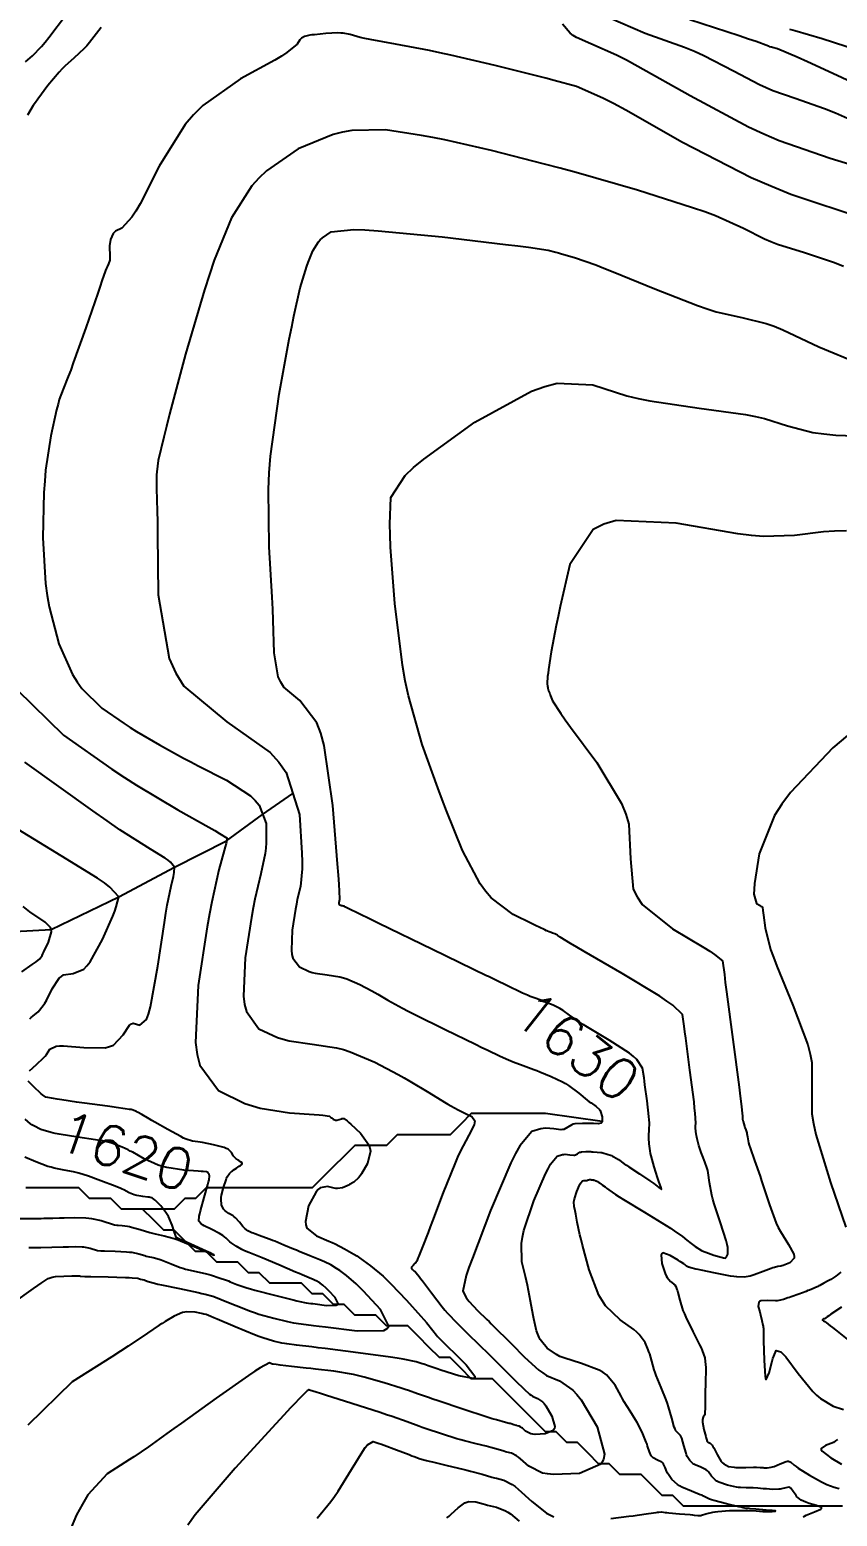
# Model space of a CAD drawing. Header units: metres. Extents: x 837117 to 838479, y 1189012 to 1191015.
# Drawn here: x 837610.4 to 837686.6, y 1190761.9 to 1190902 of the extents above; entities that cross this region are included whole.
import ezdxf

# ---------------------------------------------------------------- set-up
doc = ezdxf.new("R2010")
doc.units = ezdxf.units.M
doc.header["$LTSCALE"] = 0.3
for name, color, linetype in [('COTAS 10', 1, 'Continuous'), ('COTAS INT', 252, 'Continuous'), ('DRENAJE', 5, 'Continuous')]:
    doc.layers.add(name, color=color, linetype=linetype)
doc.styles.get("Standard").update_dxf_attribs({"font": 'simplex.shx'})

msp = doc.modelspace()

# ---------------------------------------------------------------- linework, layer by layer
at = {"layer": 'COTAS 10'}
for points in [[(837672.66, 1190902.94), (837677.29, 1190901.44), (837678.18, 1190901.14), (837678.9, 1190900.9), (837680.06, 1190900.48), (837680.1, 1190900.42), (837680.11, 1190900.42), (837680.12, 1190900.41), (837680.16, 1190900.4), (837680.29, 1190900.38), (837680.36, 1190900.36), (837680.45, 1190900.34), (837680.91, 1190900.21), (837682.77, 1190899.42), (837683.75, 1190898.98), (837684.92, 1190898.45), (837690.81, 1190895.72)], [(837665.21, 1190761.75), (837666.91, 1190761.95), (837667.31, 1190762), (837667.68, 1190762.05), (837668.75, 1190762.2), (837669.47, 1190762.31), (837669.62, 1190762.33), (837669.74, 1190762.34), (837669.99, 1190762.35), (837670.32, 1190762.3), (837670.48, 1190762.29), (837670.68, 1190762.27), (837671.69, 1190762.19), (837672.7, 1190762.1), (837672.9, 1190762.08), (837673.07, 1190762.06), (837673.41, 1190762.01), (837673.6, 1190762.01), (837673.68, 1190762.03), (837673.76, 1190762.05), (837674.17, 1190762.19), (837674.81, 1190762.34), (837675.04, 1190762.37), (837675.29, 1190762.4), (837676.4, 1190762.48), (837677.56, 1190762.5), (837677.84, 1190762.5), (837678.1, 1190762.49), (837678.9, 1190762.45), (837679.55, 1190762.39), (837679.72, 1190762.39), (837679.88, 1190762.38), (837680.41, 1190762.4), (837680.72, 1190762.44), (837680.73, 1190762.45), (837680.71, 1190762.46), (837680.4, 1190762.49), (837679.86, 1190762.52), (837679.7, 1190762.53), (837679.53, 1190762.55), (837678.88, 1190762.6), (837678.32, 1190762.66), (837678.21, 1190762.67), (837678.13, 1190762.68), (837677.98, 1190762.69), (837677.68, 1190762.75), (837677.5, 1190762.8), (837677.28, 1190762.85), (837676.1, 1190763.13), (837674.93, 1190763.43), (837674.7, 1190763.49), (837674.51, 1190763.55), (837674.19, 1190763.7), (837673.94, 1190763.85), (837673.81, 1190763.92), (837673.64, 1190763.98), (837672.8, 1190764.3), (837671.89, 1190764.7), (837671.68, 1190764.82), (837671.49, 1190764.94), (837670.97, 1190765.41), (837670.63, 1190765.89), (837670.56, 1190766.01), (837670.49, 1190766.13), (837670.34, 1190766.53), (837670.17, 1190766.87), (837670.1, 1190766.95), (837670.01, 1190767.03), (837669.6, 1190767.24), (837669.19, 1190767.46), (837669.1, 1190767.54), (837669.02, 1190767.63), (837668.84, 1190768.03), (837668.68, 1190768.56), (837668.62, 1190768.73), (837668.55, 1190768.92), (837668.22, 1190769.7), (837667.81, 1190770.56), (837667.69, 1190770.79), (837667.55, 1190771.03), (837667.03, 1190771.86), (837666.48, 1190772.74), (837666.32, 1190773), (837666.17, 1190773.27), (837665.61, 1190774.31), (837664.79, 1190775.28), (837664.46, 1190775.51), (837664.1, 1190775.72), (837662.45, 1190776.33), (837660.79, 1190776.86), (837660.41, 1190777.01), (837660.08, 1190777.17), (837659.2, 1190777.79), (837658.66, 1190778.43), (837658.55, 1190778.61), (837658.45, 1190778.79), (837658.19, 1190779.43), (837658.01, 1190780.25), (837657.95, 1190780.53), (837657.89, 1190780.85), (837657.64, 1190782.22), (837657.35, 1190783.73), (837657.26, 1190784.13), (837657.18, 1190784.53), (837656.83, 1190785.93), (837656.78, 1190787.64), (837656.88, 1190788.23), (837657.02, 1190788.88), (837657.95, 1190791.65), (837659.04, 1190794.19), (837659.29, 1190794.69), (837659.52, 1190795.1), (837660.16, 1190795.87), (837660.64, 1190796.02), (837660.77, 1190796.04), (837660.9, 1190796.05), (837661.34, 1190796.01), (837661.72, 1190795.97), (837661.8, 1190795.97), (837661.88, 1190795.99), (837662.08, 1190796.1), (837662.29, 1190796.23), (837662.37, 1190796.26), (837662.46, 1190796.28), (837662.86, 1190796.31), (837663.31, 1190796.3), (837663.43, 1190796.29), (837663.54, 1190796.29), (837663.91, 1190796.26), (837664.27, 1190796.21), (837664.37, 1190796.2), (837664.47, 1190796.17), (837664.86, 1190796.07), (837665.26, 1190795.92), (837665.38, 1190795.86), (837665.49, 1190795.8), (837665.92, 1190795.54), (837666.48, 1190795.16), (837666.69, 1190795.02), (837666.91, 1190794.87), (837667.9, 1190794.22), (837668.87, 1190793.56), (837669.08, 1190793.41), (837669.27, 1190793.28), (837669.73, 1190792.91), (837669.95, 1190792.75), (837669.98, 1190792.75), (837669.99, 1190792.77), (837669.93, 1190792.98), (837669.74, 1190793.47), (837669.67, 1190793.66), (837669.6, 1190793.87), (837669.3, 1190794.86), (837669.02, 1190795.89), (837668.96, 1190796.13), (837668.91, 1190796.36), (837668.81, 1190797.03), (837668.79, 1190797.57), (837668.79, 1190797.71), (837668.79, 1190797.85), (837668.83, 1190798.32), (837668.84, 1190799.02), (837668.82, 1190799.29), (837668.8, 1190799.61), (837668.63, 1190801.07), (837668.43, 1190802.58), (837668.38, 1190802.93), (837668.34, 1190803.24), (837668.21, 1190804.15), (837667.67, 1190804.99), (837667.36, 1190805.27), (837666.98, 1190805.57), (837665.04, 1190806.81), (837663.02, 1190808.01), (837662.59, 1190808.28), (837662.21, 1190808.52), (837661.3, 1190809.16), (837660.73, 1190809.58), (837660.56, 1190809.69), (837660.39, 1190809.79), (837659.76, 1190810.09), (837659.11, 1190810.35), (837658.94, 1190810.42), (837658.77, 1190810.49), (837658.17, 1190810.71), (837657.62, 1190810.92), (837657.48, 1190810.98), (837657.35, 1190811.03), (837656.9, 1190811.23), (837655.34, 1190811.98), (837654.51, 1190812.39), (837653.67, 1190812.79), (837653.49, 1190812.87), (837648.39, 1190815.34), (837643.35, 1190817.78), (837642.39, 1190818.25), (837641.61, 1190818.63), (837640.33, 1190819.26), (837640.25, 1190819.3), (837640.23, 1190819.32), (837640.21, 1190819.33), (837640.12, 1190819.38), (837640.03, 1190819.42), (837640, 1190819.43), (837639.97, 1190819.43), (837639.88, 1190819.45), (837639.79, 1190819.46), (837639.77, 1190819.47), (837639.75, 1190819.47), (837639.68, 1190819.5), (837639.63, 1190819.57), (837639.62, 1190819.6), (837639.62, 1190819.63), (837639.62, 1190819.78), (837639.65, 1190819.93), (837639.65, 1190819.97), (837639.66, 1190820), (837639.68, 1190820.1), (837639.59, 1190821.5), (837639.53, 1190822.35), (837639.44, 1190823.4), (837639, 1190828.9), (837638.19, 1190834.56), (837637.87, 1190835.72), (837637.51, 1190836.7), (837635.9, 1190838.79), (837634.39, 1190840.05), (837634.1, 1190840.52), (837633.87, 1190841.02), (837633.49, 1190843.27), (837633.4, 1190846.36), (837633.36, 1190847.4), (837633.3, 1190848.53), (837633.01, 1190853.27), (837632.94, 1190858.68), (837633.02, 1190860.23), (837633.14, 1190861.8), (837633.94, 1190867.66), (837634.9, 1190872.84), (837635.13, 1190873.98), (837635.34, 1190875.01), (837635.94, 1190877.66), (837636.43, 1190879.31), (837636.56, 1190879.7), (837636.68, 1190880.07), (837637.13, 1190881.16), (837637.65, 1190881.99), (837637.83, 1190882.19), (837638.02, 1190882.37), (837638.84, 1190882.93), (837641, 1190883.15), (837642.04, 1190883.12), (837643.27, 1190883.05), (837649.31, 1190882.47), (837655.27, 1190881.76), (837656.46, 1190881.62), (837657.44, 1190881.49), (837659.31, 1190881.22), (837660.02, 1190881.03), (837660.27, 1190880.96), (837660.55, 1190880.88), (837661.78, 1190880.52), (837663.79, 1190879.82), (837664.56, 1190879.52), (837665.43, 1190879.18), (837669.35, 1190877.57), (837673.37, 1190876), (837674.3, 1190875.68), (837675.15, 1190875.42), (837677.57, 1190874.87), (837679.84, 1190874.32), (837680.6, 1190874.05), (837681.41, 1190873.72), (837684.81, 1190872.11), (837688.63, 1190870.53)], [(837610.44, 1190808.82), (837610.59, 1190808.93), (837610.74, 1190809.05), (837611.23, 1190809.47), (837611.72, 1190810.06), (837611.86, 1190810.28), (837612.01, 1190810.52), (837612.57, 1190811.63), (837613.22, 1190812.63), (837613.43, 1190812.8), (837613.64, 1190812.94), (837614.53, 1190813.09), (837615.53, 1190813.5), (837615.83, 1190813.8), (837616.13, 1190814.19), (837617.29, 1190816.27), (837618.27, 1190818.48), (837618.45, 1190818.95), (837618.6, 1190819.36), (837618.84, 1190820.31), (837618, 1190821.22), (837617.48, 1190821.61), (837616.82, 1190822.06), (837613.4, 1190824.15), (837609.36, 1190826.64)], [(837610.37, 1190787.25), (837611.02, 1190787.26), (837611.24, 1190787.26), (837611.49, 1190787.27), (837612.54, 1190787.29), (837613.6, 1190787.32), (837613.85, 1190787.33), (837614.09, 1190787.33), (837614.8, 1190787.35), (837615.37, 1190787.34), (837615.52, 1190787.32), (837615.66, 1190787.3), (837616.15, 1190787.19), (837616.83, 1190786.98), (837617.13, 1190786.96), (837617.29, 1190786.95), (837617.49, 1190786.94), (837618.49, 1190786.92), (837619.57, 1190786.86), (837619.83, 1190786.84), (837620.06, 1190786.81), (837620.74, 1190786.66), (837621.28, 1190786.5), (837621.43, 1190786.46), (837621.57, 1190786.43), (837622.08, 1190786.31), (837622.64, 1190786.16), (837622.82, 1190786.1), (837623, 1190786.03), (837623.76, 1190785.72), (837624.61, 1190785.39), (837624.87, 1190785.31), (837625.13, 1190785.23), (837626.13, 1190784.99), (837627.09, 1190784.77), (837627.34, 1190784.71), (837627.57, 1190784.65), (837628.31, 1190784.42), (837628.98, 1190784.18), (837629.16, 1190784.11), (837629.34, 1190784.04), (837629.97, 1190783.78), (837630.89, 1190783.47), (837631.25, 1190783.36), (837631.66, 1190783.25), (837633.5, 1190782.76), (837635.26, 1190782.33), (837635.61, 1190782.25), (837635.91, 1190782.18), (837636.5, 1190782.05), (837636.92, 1190782), (837637.11, 1190781.98), (837637.33, 1190781.95), (837638.42, 1190781.81), (837639.33, 1190781.83), (837639.45, 1190781.89), (837639.51, 1190781.99), (837639.22, 1190782.55), (837638.64, 1190783.18), (837638.5, 1190783.31), (837638.38, 1190783.43), (837638.06, 1190783.72), (837637.82, 1190783.89), (837637.76, 1190783.93), (837637.71, 1190783.97), (837637.51, 1190784.08), (837637.29, 1190784.19), (837637.22, 1190784.22), (837637.14, 1190784.26), (837636.79, 1190784.4), (837636.12, 1190784.68), (837635.83, 1190784.8), (837635.5, 1190784.94), (837633.92, 1190785.62), (837632.35, 1190786.28), (837632.02, 1190786.42), (837631.73, 1190786.54), (837631.09, 1190786.79), (837630.69, 1190786.95), (837630.57, 1190787.01), (837630.44, 1190787.08), (837629.91, 1190787.39), (837629.42, 1190787.72), (837629.31, 1190787.8), (837629.21, 1190787.88), (837628.95, 1190788.14), (837628.64, 1190788.4), (837628.5, 1190788.49), (837628.34, 1190788.58), (837627.59, 1190788.95), (837626.87, 1190789.31), (837626.72, 1190789.4), (837626.6, 1190789.49), (837626.38, 1190789.75), (837626.42, 1190790.23), (837626.47, 1190790.45), (837626.53, 1190790.71), (837626.88, 1190791.96), (837627.23, 1190793.19), (837627.3, 1190793.44), (837627.35, 1190793.64), (837627.4, 1190794.03), (837627.35, 1190794.14), (837627.34, 1190794.17), (837627.32, 1190794.2), (837627.26, 1190794.28), (837627.2, 1190794.35), (837627.18, 1190794.36), (837627.17, 1190794.37), (837627.14, 1190794.39), (837626.8, 1190794.42), (837626.59, 1190794.44), (837626.33, 1190794.46), (837624.97, 1190794.56), (837623.37, 1190794.8), (837622.96, 1190794.91), (837622.56, 1190795.03), (837621.23, 1190795.63), (837620.16, 1190796.23), (837619.92, 1190796.35), (837619.71, 1190796.46), (837619.15, 1190796.72), (837618.75, 1190796.88), (837618.64, 1190796.92), (837618.52, 1190796.96), (837618.08, 1190797.12), (837617.33, 1190797.3), (837617.02, 1190797.36), (837616.65, 1190797.42), (837614.97, 1190797.66), (837613.22, 1190797.94), (837612.83, 1190798.01), (837612.47, 1190798.09), (837611.49, 1190798.39), (837610.82, 1190798.72), (837610.65, 1190798.82), (837610.5, 1190798.93), (837610.01, 1190799.34)], [(837637.53, 1190761.78), (837638.81, 1190763.33), (837639.16, 1190763.81), (837639.51, 1190764.32), (837640.76, 1190766.35), (837641.84, 1190768.09), (837642.07, 1190768.41), (837642.28, 1190768.66), (837642.81, 1190769), (837643.36, 1190768.81), (837643.58, 1190768.73), (837643.84, 1190768.63), (837645.01, 1190768.19), (837646.19, 1190767.75), (837646.45, 1190767.65), (837646.67, 1190767.57), (837647.23, 1190767.37), (837647.84, 1190767.2), (837648.1, 1190767.14), (837648.39, 1190767.07), (837649.77, 1190766.74), (837651.26, 1190766.39), (837651.63, 1190766.29), (837651.98, 1190766.21), (837653.09, 1190765.9), (837654, 1190765.64), (837654.23, 1190765.58), (837654.44, 1190765.52), (837655.14, 1190765.34), (837655.92, 1190764.94), (837656.19, 1190764.74), (837656.49, 1190764.51), (837657.77, 1190763.35), (837659.15, 1190762.25), (837659.51, 1190762.05), (837659.85, 1190761.89)]]:
    msp.add_lwpolyline(points, dxfattribs=at)
at = {"layer": 'COTAS INT'}
for points in [[(837610.05, 1190898.95), (837610.69, 1190899.53), (837611.56, 1190900.41), (837611.89, 1190900.8), (837612.25, 1190901.26), (837613.9, 1190903.45)], [(837690.23, 1190888.53), (837685.89, 1190889.84), (837681.06, 1190891.52), (837679.64, 1190892.13), (837678.2, 1190892.8), (837672.68, 1190895.74), (837667.77, 1190898.52), (837666.69, 1190899.1), (837665.74, 1190899.59), (837663.34, 1190900.66), (837661.96, 1190901.25), (837661.66, 1190901.45), (837661.38, 1190901.66), (837660.66, 1190902.52)], [(837664.96, 1190903.17), (837668.44, 1190901.66), (837672.16, 1190900.33), (837673.09, 1190899.95), (837673.97, 1190899.56), (837676.78, 1190898.12), (837679.21, 1190896.83), (837679.84, 1190896.54), (837680.47, 1190896.27), (837682.59, 1190895.53), (837685.36, 1190894.55), (837686.39, 1190894.14), (837687.53, 1190893.65)], [(837617.19, 1190902.2), (837616.09, 1190900.79), (837615.81, 1190900.47), (837615.54, 1190900.17), (837614.64, 1190899.35), (837613.76, 1190898.56), (837613.49, 1190898.29), (837613.22, 1190898), (837612.16, 1190896.73), (837611.19, 1190895.43), (837610.97, 1190895.12), (837610.77, 1190894.83), (837610.24, 1190893.94)], [(837689.19, 1190884.15), (837682.17, 1190886.47), (837680.29, 1190887.23), (837678.44, 1190888.03), (837671.98, 1190891.37), (837666.62, 1190894.4), (837665.47, 1190895.02), (837664.45, 1190895.54), (837661.98, 1190896.63), (837659.86, 1190897.21), (837659.07, 1190897.42), (837658.19, 1190897.64), (837654.3, 1190898.61), (837650.14, 1190899.58), (837649.1, 1190899.81), (837648.11, 1190900.02), (837644.93, 1190900.63), (837642.52, 1190901.07), (837642.02, 1190901.17), (837641.59, 1190901.26), (837640.63, 1190901.52), (837639.98, 1190901.65), (837639.75, 1190901.67), (837639.49, 1190901.68), (837638.36, 1190901.62), (837637.27, 1190901.51), (837637.03, 1190901.49), (837636.83, 1190901.46), (837636.34, 1190901.36), (837636.06, 1190901.2), (837635.98, 1190901.12), (837635.91, 1190901.04), (837635.65, 1190900.62), (837634.68, 1190899.83), (837634.16, 1190899.5), (837633.53, 1190899.12), (837630.32, 1190897.35), (837626.75, 1190894.83), (837625.89, 1190893.97), (837625.08, 1190893.05), (837622.65, 1190889.13), (837620.84, 1190885.58), (837620.44, 1190884.89), (837620.08, 1190884.32), (837619.12, 1190883.3), (837618.54, 1190883.01), (837618.42, 1190882.91), (837618.31, 1190882.78), (837618.06, 1190882.23), (837617.97, 1190881.63), (837617.95, 1190881.48), (837617.95, 1190881.33), (837617.98, 1190880.87), (837618, 1190880.47), (837617.99, 1190880.37), (837617.98, 1190880.27), (837617.87, 1190879.94), (837617.74, 1190879.66), (837617.7, 1190879.59), (837617.68, 1190879.52), (837617.58, 1190879.29), (837617.25, 1190878.34), (837617.07, 1190877.81), (837616.85, 1190877.17), (837615.72, 1190873.91), (837614.55, 1190870.59), (837614.3, 1190869.91), (837614.08, 1190869.33), (837613.58, 1190868.13), (837613.23, 1190867.14), (837613.11, 1190866.7), (837612.98, 1190866.19), (837612.43, 1190863.73), (837611.94, 1190860.48), (837611.85, 1190859.47), (837611.78, 1190858.4), (837611.69, 1190854.13), (837611.94, 1190849.8), (837612.08, 1190848.7), (837612.26, 1190847.63), (837613.17, 1190844.13), (837614.48, 1190841.23), (837614.9, 1190840.55), (837615.36, 1190839.92), (837617.24, 1190838.07), (837619.33, 1190836.62), (837619.92, 1190836.25), (837620.51, 1190835.87), (837622.66, 1190834.61), (837624.94, 1190833.37), (837625.62, 1190833.01), (837626.32, 1190832.65), (837628.98, 1190831.28), (837631.25, 1190829.8), (837631.69, 1190829.37), (837632.06, 1190828.92), (837632.72, 1190827.21), (837632.73, 1190825.4), (837632.69, 1190824.88), (837632.62, 1190824.37), (837632.22, 1190822.47), (837631.67, 1190820.08), (837631.51, 1190819.26), (837631.35, 1190818.36), (837630.75, 1190814.56), (837630.58, 1190810.94), (837630.68, 1190810.16), (837630.86, 1190809.49), (837632.04, 1190807.86), (837633.79, 1190807.05), (837634.33, 1190806.88), (837634.88, 1190806.74), (837637.05, 1190806.43), (837639.36, 1190806.07), (837640, 1190805.91), (837640.65, 1190805.71), (837642.96, 1190804.72), (837645.16, 1190803.56), (837645.72, 1190803.25), (837646.27, 1190802.94), (837648.07, 1190801.86), (837649.52, 1190800.97), (837649.84, 1190800.78), (837650.12, 1190800.62), (837650.83, 1190800.23), (837651.31, 1190799.99), (837651.45, 1190799.93), (837651.59, 1190799.86), (837652.1, 1190799.62), (837652.38, 1190799.2), (837652.36, 1190799.02), (837652.32, 1190798.82), (837651.83, 1190797.85), (837651.02, 1190796.32), (837650.77, 1190795.76), (837650.5, 1190795.15), (837649.42, 1190792.45), (837648.41, 1190789.79), (837648.19, 1190789.2), (837647.99, 1190788.68), (837647.46, 1190787.32), (837647.14, 1190786.54), (837647.08, 1190786.39), (837647.02, 1190786.25), (837646.91, 1190785.97), (837646.82, 1190785.84), (837646.79, 1190785.8), (837646.75, 1190785.75), (837646.57, 1190785.58), (837646.43, 1190785.41), (837646.42, 1190785.37), (837646.42, 1190785.32), (837646.52, 1190785.18), (837646.69, 1190785.05), (837646.72, 1190785.02), (837646.76, 1190784.99), (837646.86, 1190784.89), (837647.13, 1190784.54), (837647.27, 1190784.35), (837647.45, 1190784.12), (837648.3, 1190782.98), (837649.31, 1190781.69), (837649.57, 1190781.37), (837649.83, 1190781.08), (837650.7, 1190780.16), (837651.71, 1190779.17), (837652.06, 1190778.82), (837652.44, 1190778.45), (837654.05, 1190776.87), (837655.6, 1190775.34), (837655.94, 1190775), (837656.24, 1190774.7), (837657.03, 1190773.91), (837657.55, 1190773.44), (837657.69, 1190773.34), (837657.83, 1190773.26), (837658.3, 1190773.05), (837658.78, 1190772.73), (837658.93, 1190772.56), (837659.08, 1190772.36), (837659.66, 1190771.39), (837659.93, 1190770.41), (837659.89, 1190770.21), (837659.79, 1190770.04), (837659.03, 1190769.7), (837658.07, 1190769.66), (837657.86, 1190769.69), (837657.68, 1190769.72), (837657.18, 1190769.96), (837656.88, 1190770.24), (837656.81, 1190770.29), (837656.74, 1190770.34), (837656.56, 1190770.44), (837656.39, 1190770.48), (837656.34, 1190770.49), (837656.29, 1190770.51), (837656.07, 1190770.57), (837655.81, 1190770.64), (837655.72, 1190770.67), (837655.63, 1190770.69), (837655.28, 1190770.77), (837654.43, 1190771.02), (837654.03, 1190771.14), (837653.56, 1190771.29), (837651.27, 1190772.04), (837648.94, 1190772.81), (837648.44, 1190772.97), (837648.01, 1190773.12), (837646.99, 1190773.48), (837646.14, 1190773.78), (837645.82, 1190773.89), (837645.46, 1190774.01), (837643.84, 1190774.53), (837641.97, 1190775.06), (837641.46, 1190775.18), (837640.95, 1190775.29), (837639.11, 1190775.6), (837637.38, 1190775.81), (837636.94, 1190775.86), (837636.51, 1190775.91), (837635.11, 1190776.07), (837634.06, 1190776.18), (837633.85, 1190776.21), (837633.68, 1190776.23), (837633.38, 1190776.26), (837633.3, 1190776.29), (837633.26, 1190776.3), (837633.22, 1190776.32), (837633.05, 1190776.39), (837632.15, 1190775.94), (837631.65, 1190775.62), (837631.05, 1190775.21), (837628.01, 1190773.06), (837624.75, 1190770.72), (837624.02, 1190770.2), (837623.37, 1190769.73), (837621.62, 1190768.49), (837620.25, 1190767.56), (837619.84, 1190767.29), (837619.41, 1190767.01), (837617.74, 1190765.94), (837615.92, 1190763.95), (837615.4, 1190763.09), (837614.86, 1190762.09), (837612.87, 1190757.38)], [(837682.04, 1190902.03), (837682.55, 1190901.9), (837685.14, 1190901.17), (837688.53, 1190900.05)], [(837687.14, 1190879.68), (837686.3, 1190880.01), (837683.46, 1190880.96), (837680.93, 1190881.76), (837680.29, 1190882.01), (837679.68, 1190882.26), (837677.71, 1190883.25), (837675.08, 1190884.44), (837674.06, 1190884.82), (837672.91, 1190885.22), (837667.71, 1190886.86), (837661.93, 1190888.52), (837660.42, 1190888.93), (837658.95, 1190889.33), (837653.96, 1190890.61), (837649.55, 1190891.61), (837648.44, 1190891.83), (837647.38, 1190892.03), (837643.96, 1190892.54), (837640.81, 1190892.49), (837639.93, 1190892.33), (837639.03, 1190892.1), (837635.74, 1190890.76), (837632.75, 1190888.69), (837632.05, 1190888.01), (837631.39, 1190887.28), (837629.46, 1190884.26), (837627.84, 1190880.26), (837627.37, 1190878.92), (837626.9, 1190877.47), (837625.13, 1190871.41), (837623.63, 1190865.78), (837623.33, 1190864.61), (837623.07, 1190863.61), (837622.56, 1190861.41), (837622.41, 1190860.33), (837622.39, 1190860.04), (837622.38, 1190859.76), (837622.39, 1190858.76), (837622.45, 1190856.64), (837622.47, 1190855.65), (837622.49, 1190854.47), (837622.54, 1190848.76), (837623.57, 1190842.75), (837624.2, 1190841.38), (837624.97, 1190840.15), (837629.01, 1190836.77), (837633.11, 1190833.89), (837633.92, 1190832.97), (837634.6, 1190832), (837635.86, 1190828.05), (837636.09, 1190824.4), (837636.11, 1190823.62), (837636.11, 1190822.93), (837635.95, 1190821.28), (837635.66, 1190820.04), (837635.58, 1190819.61), (837635.5, 1190819.15), (837635.19, 1190817.17), (837635.1, 1190815.28), (837635.15, 1190814.88), (837635.24, 1190814.53), (837635.86, 1190813.69), (837636.77, 1190813.26), (837637.05, 1190813.17), (837637.34, 1190813.1), (837638.47, 1190812.94), (837639.67, 1190812.75), (837640, 1190812.67), (837640.34, 1190812.56), (837641.54, 1190812.05), (837642.68, 1190811.45), (837642.98, 1190811.28), (837643.26, 1190811.12), (837644.2, 1190810.56), (837645.56, 1190809.8), (837646.11, 1190809.52), (837646.74, 1190809.2), (837649.61, 1190807.79), (837652.45, 1190806.41), (837653.05, 1190806.12), (837653.57, 1190805.87), (837654.79, 1190805.29), (837655.55, 1190804.95), (837655.78, 1190804.86), (837656.01, 1190804.76), (837656.94, 1190804.41), (837657.94, 1190804.03), (837658.22, 1190803.93), (837658.51, 1190803.81), (837659.59, 1190803.38), (837660.66, 1190802.86), (837660.94, 1190802.7), (837661.22, 1190802.52), (837662.18, 1190801.81), (837662.99, 1190801.15), (837663.18, 1190801), (837663.35, 1190800.88), (837663.82, 1190800.56), (837664.13, 1190800.28), (837664.19, 1190800.18), (837664.25, 1190800.07), (837664.38, 1190799.58), (837664.38, 1190799.14), (837664.35, 1190799.06), (837664.3, 1190798.99), (837664.03, 1190798.91), (837663.59, 1190798.94), (837663.43, 1190798.94), (837663.26, 1190798.95), (837662.53, 1190798.96), (837661.82, 1190798.9), (837661.66, 1190798.87), (837661.52, 1190798.82), (837661.15, 1190798.59), (837660.79, 1190798.39), (837660.66, 1190798.37), (837660.51, 1190798.36), (837659.85, 1190798.44), (837659.07, 1190798.5), (837658.84, 1190798.48), (837658.62, 1190798.45), (837657.77, 1190798.19), (837656.64, 1190796.84), (837656.24, 1190796.11), (837655.8, 1190795.23), (837653.88, 1190790.76), (837652.16, 1190786.27), (837651.84, 1190785.37), (837651.59, 1190784.62), (837651.27, 1190783.14), (837651.56, 1190782.56), (837651.7, 1190782.37), (837651.86, 1190782.17), (837652.65, 1190781.33), (837653.52, 1190780.49), (837653.73, 1190780.28), (837653.93, 1190780.08), (837654.57, 1190779.46), (837655.3, 1190778.73), (837655.56, 1190778.47), (837655.84, 1190778.18), (837657.07, 1190776.92), (837658.43, 1190775.7), (837658.79, 1190775.45), (837659.15, 1190775.22), (837660.37, 1190774.69), (837661.64, 1190773.84), (837662.02, 1190773.41), (837662.4, 1190772.9), (837663.91, 1190770.36), (837664.62, 1190767.81), (837664.51, 1190767.29), (837664.27, 1190766.86), (837662.27, 1190765.98), (837659.8, 1190765.88), (837659.25, 1190765.93), (837658.76, 1190766.02), (837657.48, 1190766.66), (837656.69, 1190767.37), (837656.5, 1190767.52), (837656.33, 1190767.64), (837655.85, 1190767.89), (837655.42, 1190768), (837655.28, 1190768.03), (837655.14, 1190768.07), (837654.58, 1190768.24), (837653.89, 1190768.42), (837653.68, 1190768.48), (837653.45, 1190768.54), (837652.52, 1190768.76), (837651.41, 1190769.04), (837651.07, 1190769.14), (837650.7, 1190769.25), (837649.25, 1190769.7), (837647.81, 1190770.19), (837647.44, 1190770.31), (837647.1, 1190770.43), (837646, 1190770.83), (837644.6, 1190771.33), (837644.07, 1190771.51), (837643.47, 1190771.71), (837640.8, 1190772.58), (837638.31, 1190773.37), (837637.84, 1190773.52), (837637.45, 1190773.65), (837636.82, 1190773.84), (837636.78, 1190773.85), (837636.77, 1190773.85), (837636.76, 1190773.85), (837636.73, 1190773.85), (837636.64, 1190773.79), (837636.59, 1190773.75), (837636.53, 1190773.7), (837636.23, 1190773.42), (837635.02, 1190772.15), (837634.39, 1190771.47), (837633.63, 1190770.65), (837629.79, 1190766.49), (837626.04, 1190762.09), (837625.33, 1190761.11)], [(837683.34, 1190761.88), (837683.47, 1190761.96), (837683.62, 1190762.05), (837684.4, 1190762.35), (837685, 1190762.62), (837685.05, 1190762.69), (837685.05, 1190762.76), (837684.6, 1190762.96), (837683.89, 1190763.15), (837683.73, 1190763.2), (837683.58, 1190763.26), (837683.15, 1190763.46), (837682.83, 1190763.71), (837682.75, 1190763.79), (837682.67, 1190763.89), (837682.41, 1190764.28), (837682.16, 1190764.6), (837682.08, 1190764.65), (837682, 1190764.68), (837681.69, 1190764.64), (837681.31, 1190764.52), (837681.18, 1190764.5), (837681.04, 1190764.49), (837680.46, 1190764.48), (837679.87, 1190764.52), (837679.71, 1190764.53), (837679.57, 1190764.54), (837679.08, 1190764.58), (837678.63, 1190764.61), (837678.51, 1190764.61), (837678.39, 1190764.62), (837677.96, 1190764.61), (837677.43, 1190764.65), (837677.25, 1190764.67), (837677.05, 1190764.7), (837676.2, 1190764.88), (837675.39, 1190765.15), (837675.21, 1190765.24), (837675.07, 1190765.34), (837674.71, 1190765.73), (837674.43, 1190766.13), (837674.32, 1190766.22), (837674.2, 1190766.31), (837673.69, 1190766.56), (837673.16, 1190766.79), (837673.04, 1190766.86), (837672.94, 1190766.93), (837672.64, 1190767.2), (837672.41, 1190767.59), (837672.35, 1190767.73), (837672.3, 1190767.9), (837672.09, 1190768.62), (837671.89, 1190769.3), (837671.83, 1190769.44), (837671.77, 1190769.55), (837671.55, 1190769.78), (837671.32, 1190770.04), (837671.26, 1190770.18), (837671.19, 1190770.35), (837670.95, 1190771.2), (837670.65, 1190772.27), (837670.55, 1190772.58), (837670.44, 1190772.9), (837669.96, 1190774.09), (837669.49, 1190775.22), (837669.39, 1190775.49), (837669.3, 1190775.75), (837669.06, 1190776.55), (837668.87, 1190777.24), (837668.8, 1190777.43), (837668.73, 1190777.62), (837668.45, 1190778.31), (837667.89, 1190779.06), (837667.66, 1190779.29), (837667.38, 1190779.53), (837666.08, 1190780.45), (837664.71, 1190781.77), (837664.38, 1190782.26), (837664.08, 1190782.79), (837663.18, 1190785.16), (837662.55, 1190787.49), (837662.42, 1190788.01), (837662.3, 1190788.47), (837662.04, 1190789.66), (837661.9, 1190790.39), (837661.87, 1190790.56), (837661.84, 1190790.71), (837661.74, 1190791.14), (837661.73, 1190791.56), (837661.75, 1190791.7), (837661.79, 1190791.86), (837662.01, 1190792.53), (837662.27, 1190793.14), (837662.33, 1190793.26), (837662.39, 1190793.37), (837662.55, 1190793.55), (837662.66, 1190793.59), (837662.69, 1190793.59), (837662.72, 1190793.59), (837662.83, 1190793.59), (837662.92, 1190793.57), (837662.94, 1190793.58), (837662.96, 1190793.58), (837663.01, 1190793.61), (837663.06, 1190793.64), (837663.08, 1190793.65), (837663.1, 1190793.65), (837663.2, 1190793.66), (837663.31, 1190793.66), (837663.34, 1190793.66), (837663.36, 1190793.65), (837663.46, 1190793.65), (837663.54, 1190793.64), (837663.57, 1190793.63), (837663.59, 1190793.62), (837663.69, 1190793.6), (837663.78, 1190793.56), (837663.81, 1190793.55), (837663.84, 1190793.54), (837663.94, 1190793.47), (837664.08, 1190793.38), (837664.13, 1190793.35), (837664.18, 1190793.31), (837664.42, 1190793.15), (837664.68, 1190792.97), (837664.75, 1190792.92), (837664.81, 1190792.87), (837665.03, 1190792.69), (837665.66, 1190792.26), (837665.99, 1190792.05), (837666.39, 1190791.8), (837668.38, 1190790.59), (837670.41, 1190789.35), (837670.83, 1190789.09), (837671.19, 1190788.85), (837671.97, 1190788.3), (837672.38, 1190787.95), (837672.51, 1190787.85), (837672.64, 1190787.75), (837673.16, 1190787.36), (837673.77, 1190786.99), (837673.96, 1190786.9), (837674.15, 1190786.81), (837674.93, 1190786.54), (837675.6, 1190786.35), (837675.73, 1190786.32), (837675.84, 1190786.29), (837676.01, 1190786.25), (837676.06, 1190786.31), (837676.08, 1190786.35), (837676.11, 1190786.4), (837676.24, 1190786.64), (837676.24, 1190787.27), (837676.18, 1190787.56), (837676.09, 1190787.91), (837675.54, 1190789.58), (837674.95, 1190791.39), (837674.83, 1190791.81), (837674.72, 1190792.21), (837674.51, 1190793.4), (837674.39, 1190794.3), (837674.35, 1190794.51), (837674.3, 1190794.72), (837674.08, 1190795.33), (837673.85, 1190795.89), (837673.79, 1190796.05), (837673.73, 1190796.22), (837673.51, 1190796.88), (837673.34, 1190797.5), (837673.31, 1190797.65), (837673.28, 1190797.79), (837673.21, 1190798.2), (837673.2, 1190798.53), (837673.2, 1190798.61), (837673.2, 1190798.7), (837673.23, 1190798.98), (837673.17, 1190799.91), (837673.11, 1190800.4), (837673.05, 1190800.99), (837672.67, 1190803.96), (837672.27, 1190806.97), (837672.19, 1190807.58), (837672.12, 1190808.11), (837671.97, 1190809.21), (837671.06, 1190810.09), (837670.5, 1190810.48), (837669.82, 1190810.93), (837666.27, 1190813.07), (837662.69, 1190815.15), (837661.99, 1190815.55), (837661.42, 1190815.89), (837660.42, 1190816.51), (837660.23, 1190816.65), (837660.18, 1190816.68), (837660.13, 1190816.71), (837659.92, 1190816.81), (837659.71, 1190816.89), (837659.66, 1190816.92), (837659.6, 1190816.94), (837659.41, 1190817.01), (837659.24, 1190817.08), (837659.19, 1190817.09), (837659.15, 1190817.11), (837659, 1190817.18), (837658.46, 1190817.44), (837658.16, 1190817.58), (837657.81, 1190817.75), (837656, 1190818.63), (837653.92, 1190820.2), (837653.39, 1190820.82), (837652.88, 1190821.51), (837651.23, 1190824.65), (837649.72, 1190828.39), (837649.31, 1190829.47), (837648.89, 1190830.56), (837647.42, 1190834.65), (837646.13, 1190839.23), (837645.84, 1190840.64), (837645.57, 1190842.11), (837644.84, 1190847.93), (837644.45, 1190853.25), (837644.4, 1190854.4), (837644.37, 1190855.41), (837644.47, 1190857.93), (837645.84, 1190860), (837646.62, 1190860.73), (837647.57, 1190861.53), (837652.4, 1190865), (837657.73, 1190867.92), (837658.98, 1190868.38), (837660.14, 1190868.69), (837663.52, 1190868.52), (837666.73, 1190867.48), (837667.78, 1190867.24), (837668.9, 1190867.01), (837673.52, 1190866.33), (837677.89, 1190865.74), (837678.84, 1190865.56), (837679.69, 1190865.37), (837681.85, 1190864.66), (837684.26, 1190864.04), (837685.27, 1190863.91), (837686.43, 1190863.8), (837691.85, 1190863.59)], [(837687.43, 1190854.78), (837686.29, 1190854.75), (837685.26, 1190854.69), (837682.53, 1190854.35), (837679.61, 1190854.24), (837678.47, 1190854.34), (837677.19, 1190854.5), (837671.36, 1190855.51), (837665.71, 1190855.76), (837664.54, 1190855.42), (837663.54, 1190854.91), (837661.36, 1190851.61), (837660.44, 1190847.65), (837660.24, 1190846.72), (837660.06, 1190845.87), (837659.59, 1190843.39), (837659.33, 1190841.71), (837659.29, 1190841.36), (837659.25, 1190841.07), (837659.21, 1190840.41), (837659.25, 1190840.11), (837659.26, 1190840.03), (837659.28, 1190839.96), (837659.34, 1190839.72), (837659.45, 1190839.44), (837659.49, 1190839.34), (837659.53, 1190839.24), (837659.72, 1190838.77), (837660.49, 1190837.56), (837660.9, 1190836.98), (837661.4, 1190836.29), (837663.89, 1190832.94), (837666.23, 1190829.09), (837666.62, 1190828.1), (837666.91, 1190827.13), (837667.05, 1190823.89), (837667.31, 1190821.02), (837667.68, 1190820.3), (837668.17, 1190819.59), (837671.01, 1190817.29), (837673.96, 1190815.54), (837674.53, 1190815.18), (837674.99, 1190814.88), (837675.73, 1190814.26), (837675.91, 1190812.97), (837676, 1190812.24), (837676.12, 1190811.36), (837676.71, 1190806.85), (837677.3, 1190802.37), (837677.41, 1190801.51), (837677.49, 1190800.81), (837677.63, 1190799.64), (837677.62, 1190799.54), (837677.62, 1190799.51), (837677.62, 1190799.48), (837677.62, 1190799.37), (837677.64, 1190799.23), (837677.65, 1190799.18), (837677.67, 1190799.12), (837677.73, 1190798.91), (837677.8, 1190798.68), (837677.82, 1190798.61), (837677.84, 1190798.56), (837677.93, 1190798.36), (837678, 1190798.15), (837678.02, 1190798.08), (837678.03, 1190798), (837678.08, 1190797.69), (837678.2, 1190797.14), (837678.26, 1190796.91), (837678.34, 1190796.65), (837678.75, 1190795.47), (837679.27, 1190793.98), (837679.42, 1190793.53), (837679.57, 1190793.07), (837680.16, 1190791.29), (837680.8, 1190789.57), (837680.99, 1190789.15), (837681.19, 1190788.76), (837681.95, 1190787.54), (837682.46, 1190786.63), (837682.49, 1190786.43), (837682.48, 1190786.25), (837682.07, 1190785.81), (837681.46, 1190785.58), (837681.33, 1190785.54), (837681.22, 1190785.5), (837680.94, 1190785.46), (837680.63, 1190785.39), (837680.49, 1190785.35), (837680.33, 1190785.29), (837679.56, 1190785), (837678.73, 1190784.69), (837678.53, 1190784.62), (837678.34, 1190784.57), (837677.78, 1190784.47), (837677.07, 1190784.5), (837676.8, 1190784.54), (837676.49, 1190784.58), (837675.08, 1190784.84), (837673.72, 1190785.12), (837673.45, 1190785.18), (837673.22, 1190785.23), (837672.74, 1190785.34), (837672.57, 1190785.4), (837672.52, 1190785.42), (837672.48, 1190785.44), (837672.35, 1190785.52), (837672.24, 1190785.6), (837672.21, 1190785.62), (837672.18, 1190785.64), (837672.1, 1190785.72), (837671.85, 1190785.88), (837671.72, 1190785.96), (837671.57, 1190786.06), (837670.81, 1190786.52), (837670.12, 1190786.75), (837670.02, 1190786.69), (837669.95, 1190786.58), (837670.03, 1190785.77), (837670.34, 1190784.81), (837670.43, 1190784.61), (837670.52, 1190784.44), (837670.84, 1190784.05), (837671.12, 1190783.85), (837671.18, 1190783.8), (837671.23, 1190783.75), (837671.35, 1190783.59), (837671.44, 1190783.31), (837671.48, 1190783.18), (837671.52, 1190783.03), (837671.7, 1190782.31), (837672.01, 1190781.34), (837672.14, 1190781.03), (837672.28, 1190780.7), (837672.94, 1190779.36), (837673.58, 1190778.09), (837673.71, 1190777.8), (837673.82, 1190777.55), (837674.06, 1190776.87), (837674.14, 1190776.22), (837674.15, 1190775.99), (837674.16, 1190775.73), (837674.14, 1190774.6), (837674.1, 1190773.45), (837674.09, 1190773.17), (837674.09, 1190772.92), (837674.09, 1190772.18), (837674.07, 1190771.67), (837674.06, 1190771.56), (837674.03, 1190771.47), (837673.92, 1190771.28), (837673.84, 1190771.05), (837673.84, 1190770.94), (837673.85, 1190770.8), (837673.98, 1190770.12), (837674.15, 1190769.45), (837674.19, 1190769.31), (837674.22, 1190769.2), (837674.3, 1190768.98), (837674.38, 1190768.91), (837674.41, 1190768.9), (837674.44, 1190768.88), (837674.57, 1190768.82), (837674.76, 1190768.63), (837674.83, 1190768.52), (837674.91, 1190768.4), (837675.23, 1190767.77), (837675.62, 1190767.12), (837675.73, 1190766.99), (837675.85, 1190766.88), (837676.29, 1190766.64), (837676.83, 1190766.56), (837677, 1190766.54), (837677.18, 1190766.53), (837677.94, 1190766.54), (837678.65, 1190766.56), (837678.8, 1190766.56), (837678.94, 1190766.56), (837679.27, 1190766.55), (837679.51, 1190766.53), (837679.58, 1190766.53), (837679.66, 1190766.52), (837679.95, 1190766.51), (837680.32, 1190766.56), (837680.45, 1190766.59), (837680.59, 1190766.64), (837681.18, 1190766.9), (837681.74, 1190767.11), (837681.85, 1190767.14), (837681.95, 1190767.15), (837682.17, 1190767.05), (837682.5, 1190766.75), (837682.67, 1190766.62), (837682.88, 1190766.48), (837683.92, 1190765.83), (837685.05, 1190765.19), (837685.32, 1190765.06), (837685.56, 1190764.94), (837686.27, 1190764.69), (837686.74, 1190764.55)], [(837609.25, 1190839.81), (837613.62, 1190835.54), (837618.18, 1190832.33), (837619.37, 1190831.55), (837620.52, 1190830.81), (837624.39, 1190828.5), (837627.32, 1190826.86), (837627.88, 1190826.54), (837628.33, 1190826.28), (837629.05, 1190825.81), (837628.94, 1190825.31), (837628.86, 1190825.02), (837628.77, 1190824.67), (837628.27, 1190822.85), (837627.59, 1190819.82), (837627.38, 1190818.7), (837627.17, 1190817.46), (837626.32, 1190811.95), (837626.06, 1190806.59), (837626.22, 1190805.45), (837626.47, 1190804.44), (837628.22, 1190802.04), (837630.71, 1190800.84), (837631.43, 1190800.6), (837632.17, 1190800.39), (837634.94, 1190799.96), (837637.26, 1190799.8), (837637.71, 1190799.76), (837638.08, 1190799.73), (837638.7, 1190799.63), (837638.79, 1190799.55), (837638.83, 1190799.52), (837638.87, 1190799.49), (837639.05, 1190799.35), (837639.26, 1190799.26), (837639.32, 1190799.25), (837639.38, 1190799.25), (837639.6, 1190799.31), (837639.82, 1190799.39), (837639.86, 1190799.41), (837639.91, 1190799.42), (837640.05, 1190799.42), (837640.37, 1190799.19), (837640.52, 1190799.05), (837640.71, 1190798.89), (837641.63, 1190798.03), (837642.41, 1190796.95), (837642.51, 1190796.64), (837642.55, 1190796.33), (837642.29, 1190795.19), (837641.72, 1190794.22), (837641.58, 1190794.01), (837641.44, 1190793.83), (837641, 1190793.42), (837640.59, 1190793.19), (837640.47, 1190793.14), (837640.36, 1190793.08), (837639.93, 1190792.9), (837639.45, 1190792.82), (837639.29, 1190792.83), (837639.14, 1190792.84), (837638.5, 1190793.02), (837637.81, 1190792.89), (837637.62, 1190792.72), (837637.43, 1190792.5), (837636.73, 1190791.18), (837636.42, 1190789.71), (837636.46, 1190789.39), (837636.57, 1190789.1), (837637.46, 1190788.36), (837638.64, 1190787.86), (837638.94, 1190787.73), (837639.22, 1190787.6), (837640.12, 1190787.15), (837641, 1190786.64), (837641.26, 1190786.47), (837641.52, 1190786.29), (837642.56, 1190785.54), (837643.75, 1190784.55), (837644.11, 1190784.21), (837644.49, 1190783.84), (837645.96, 1190782.29), (837647.3, 1190780.8), (837647.58, 1190780.48), (837647.84, 1190780.19), (837648.44, 1190779.45), (837648.79, 1190779), (837648.88, 1190778.89), (837648.97, 1190778.79), (837649.28, 1190778.46), (837649.81, 1190777.95), (837650.04, 1190777.72), (837650.31, 1190777.46), (837651.58, 1190776.2), (837652.4, 1190775.13), (837652.38, 1190774.99), (837652.25, 1190774.91), (837650.88, 1190775.16), (837649.18, 1190775.72), (837648.84, 1190775.83), (837648.55, 1190775.93), (837647.98, 1190776.12), (837647.68, 1190776.23), (837647.57, 1190776.27), (837647.44, 1190776.31), (837646.87, 1190776.49), (837645.63, 1190776.75), (837645.08, 1190776.84), (837644.45, 1190776.94), (837641.4, 1190777.35), (837638.3, 1190777.74), (837637.63, 1190777.82), (837637.03, 1190777.9), (837635.57, 1190778.06), (837634.67, 1190778.18), (837634.44, 1190778.22), (837634.21, 1190778.26), (837633.42, 1190778.43), (837632.41, 1190778.75), (837632.04, 1190778.89), (837631.62, 1190779.05), (837629.8, 1190779.8), (837628.11, 1190780.51), (837627.79, 1190780.65), (837627.52, 1190780.76), (837627.06, 1190780.95), (837626.86, 1190781), (837626.75, 1190781.02), (837626.63, 1190781.05), (837626.02, 1190781.18), (837625.26, 1190781.21), (837625.05, 1190781.18), (837624.84, 1190781.13), (837624.06, 1190780.81), (837623.2, 1190780.29), (837622.93, 1190780.12), (837622.65, 1190779.94), (837621.53, 1190779.19), (837619.72, 1190777.98), (837618.99, 1190777.51), (837618.18, 1190776.98), (837614.45, 1190774.61), (837610.27, 1190770.54)], [(837690.49, 1190838.02), (837686.14, 1190834.35), (837682.15, 1190830.13), (837681.33, 1190829.03), (837680.64, 1190827.96), (837679.19, 1190824.35), (837678.76, 1190821.56), (837678.72, 1190821.01), (837678.7, 1190820.55), (837678.93, 1190819.68), (837679.28, 1190819.47), (837679.35, 1190819.43), (837679.4, 1190819.39), (837679.49, 1190819.32), (837679.53, 1190819), (837679.59, 1190818.58), (837679.75, 1190817.37), (837680.27, 1190815.35), (837680.53, 1190814.6), (837680.84, 1190813.77), (837682.36, 1190810.1), (837683.77, 1190806.35), (837683.99, 1190805.48), (837684.15, 1190804.68), (837684.15, 1190802.36), (837684.15, 1190799.86), (837684.3, 1190798.94), (837684.53, 1190797.92), (837685.91, 1190793.39), (837687.37, 1190789.19)], [(837610.43, 1190803.92), (837611.07, 1190804.49), (837611.74, 1190805.14), (837611.89, 1190805.3), (837612.02, 1190805.45), (837612.33, 1190805.94), (837612.94, 1190806.23), (837613.26, 1190806.25), (837613.64, 1190806.26), (837615.55, 1190806.09), (837617.54, 1190806.08), (837617.97, 1190806.19), (837618.34, 1190806.34), (837619.26, 1190807.29), (837619.86, 1190808.2), (837620.02, 1190808.32), (837620.19, 1190808.39), (837620.81, 1190808.2), (837621.46, 1190808.73), (837621.64, 1190809.25), (837621.83, 1190809.93), (837622.52, 1190813.76), (837623.14, 1190817.89), (837623.28, 1190818.76), (837623.41, 1190819.52), (837623.77, 1190821.3), (837623.99, 1190822.2), (837624.03, 1190822.4), (837624.06, 1190822.58), (837624.08, 1190823.08), (837623.71, 1190823.56), (837623.49, 1190823.74), (837623.22, 1190823.93), (837621.81, 1190824.78), (837618.94, 1190826.62), (837617.74, 1190827.45), (837616.38, 1190828.41), (837609.99, 1190833)], [(837609.69, 1190813.22), (837610.67, 1190813.92), (837610.87, 1190814.06), (837611.04, 1190814.19), (837611.39, 1190814.46), (837611.6, 1190814.78), (837611.69, 1190814.93), (837611.78, 1190815.12), (837612.22, 1190816.03), (837612.48, 1190816.99), (837612.46, 1190817.21), (837612.41, 1190817.4), (837611.9, 1190817.91), (837610.46, 1190818.9), (837609.82, 1190819.4)], [(837608.9, 1190782.06), (837610.8, 1190783.4), (837611.19, 1190783.67), (837611.51, 1190783.89), (837612.17, 1190784.34), (837612.55, 1190784.48), (837612.7, 1190784.5), (837612.87, 1190784.53), (837613.65, 1190784.58), (837614.4, 1190784.6), (837614.55, 1190784.6), (837614.67, 1190784.6), (837614.92, 1190784.61), (837615, 1190784.61), (837615.03, 1190784.61), (837615.05, 1190784.6), (837615.12, 1190784.59), (837615.22, 1190784.55), (837615.63, 1190784.54), (837615.88, 1190784.54), (837616.19, 1190784.53), (837617.82, 1190784.5), (837619.48, 1190784.45), (837619.81, 1190784.44), (837620.09, 1190784.42), (837620.62, 1190784.37), (837620.8, 1190784.32), (837620.89, 1190784.29), (837621.05, 1190784.26), (837621.23, 1190784.21), (837621.29, 1190784.19), (837621.35, 1190784.17), (837621.59, 1190784.07), (837622.2, 1190783.89), (837622.5, 1190783.82), (837622.85, 1190783.74), (837624.57, 1190783.39), (837626.31, 1190783.02), (837626.67, 1190782.94), (837626.98, 1190782.87), (837627.69, 1190782.69), (837628.25, 1190782.47), (837628.47, 1190782.38), (837628.72, 1190782.28), (837629.89, 1190781.79), (837631.26, 1190781.26), (837631.64, 1190781.13), (837632.03, 1190781), (837633.46, 1190780.6), (837634.73, 1190780.29), (837635.02, 1190780.23), (837635.29, 1190780.18), (837636.03, 1190780.06), (837637.19, 1190779.92), (837637.72, 1190779.86), (837638.33, 1190779.78), (837641.31, 1190779.4), (837643.81, 1190779.44), (837644.13, 1190779.62), (837644.29, 1190779.87), (837643.51, 1190781.41), (837641.9, 1190783.14), (837641.54, 1190783.51), (837641.21, 1190783.83), (837640.31, 1190784.63), (837639.67, 1190785.09), (837639.51, 1190785.2), (837639.35, 1190785.3), (837638.82, 1190785.62), (837638.21, 1190785.91), (837638.01, 1190786), (837637.79, 1190786.1), (837636.85, 1190786.49), (837635.85, 1190786.9), (837635.58, 1190787.01), (837635.31, 1190787.12), (837634.4, 1190787.5), (837633.55, 1190787.85), (837633.32, 1190787.94), (837633.09, 1190788.03), (837632.31, 1190788.31), (837631.65, 1190788.54), (837631.5, 1190788.6), (837631.36, 1190788.66), (837631, 1190788.84), (837630.71, 1190789.07), (837630.63, 1190789.15), (837630.54, 1190789.24), (837630.2, 1190789.65), (837629.83, 1190790.06), (837629.72, 1190790.15), (837629.61, 1190790.24), (837629.21, 1190790.48), (837628.85, 1190790.72), (837628.78, 1190790.8), (837628.71, 1190790.89), (837628.53, 1190791.29), (837628.48, 1190791.82), (837628.49, 1190791.99), (837628.52, 1190792.18), (837628.69, 1190792.93), (837628.94, 1190793.64), (837629, 1190793.79), (837629.06, 1190793.93), (837629.27, 1190794.25), (837629.49, 1190794.45), (837629.56, 1190794.5), (837629.63, 1190794.56), (837629.92, 1190794.75), (837630.19, 1190794.92), (837630.24, 1190794.96), (837630.3, 1190794.99), (837630.43, 1190795.09), (837630.47, 1190795.18), (837630.46, 1190795.21), (837630.45, 1190795.24), (837630.32, 1190795.34), (837630.14, 1190795.45), (837630.09, 1190795.48), (837630.04, 1190795.52), (837629.87, 1190795.64), (837629.71, 1190795.81), (837629.66, 1190795.87), (837629.62, 1190795.93), (837629.47, 1190796.22), (837629.13, 1190796.52), (837628.96, 1190796.6), (837628.76, 1190796.68), (837627.77, 1190796.94), (837626.74, 1190797.15), (837626.51, 1190797.19), (837626.3, 1190797.22), (837625.77, 1190797.29), (837625.18, 1190797.48), (837624.95, 1190797.58), (837624.68, 1190797.71), (837623.46, 1190798.37), (837622.22, 1190799.08), (837621.94, 1190799.24), (837621.69, 1190799.38), (837621.02, 1190799.78), (837620.6, 1190800.02), (837620.51, 1190800.07), (837620.42, 1190800.12), (837620.2, 1190800.2), (837619.99, 1190800.25), (837619.91, 1190800.26), (837619.83, 1190800.27), (837619.45, 1190800.34), (837618.59, 1190800.46), (837618.21, 1190800.51), (837617.76, 1190800.58), (837615.59, 1190800.87), (837614.84, 1190800.97), (837613.46, 1190801.17), (837613.03, 1190801.23), (837612.67, 1190801.29), (837611.97, 1190801.44), (837611.64, 1190801.65), (837611.52, 1190801.75), (837611.4, 1190801.86), (837610.92, 1190802.32), (837610.83, 1190802.41), (837610.3, 1190802.94)], [(837609.35, 1190789.99), (837610.49, 1190790), (837611.52, 1190790.01), (837611.76, 1190790.02), (837611.98, 1190790.02), (837612.62, 1190790.04), (837613.24, 1190790.05), (837613.46, 1190790.06), (837613.69, 1190790.07), (837614.68, 1190790.09), (837615.73, 1190790.07), (837616.01, 1190790.04), (837616.27, 1190790.01), (837617.17, 1190789.8), (837618.44, 1190789.41), (837618.64, 1190789.37), (837618.71, 1190789.36), (837618.79, 1190789.36), (837619.15, 1190789.34), (837619.67, 1190789.28), (837619.85, 1190789.24), (837620.04, 1190789.19), (837620.86, 1190788.96), (837621.76, 1190788.69), (837622.01, 1190788.62), (837622.25, 1190788.56), (837623.1, 1190788.37), (837624.05, 1190788.11), (837624.35, 1190788.01), (837624.66, 1190787.9), (837625.93, 1190787.37), (837627.03, 1190786.88), (837627.24, 1190786.79), (837627.41, 1190786.72), (837627.68, 1190786.59), (837627.7, 1190786.59), (837627.71, 1190786.58), (837627.72, 1190786.58), (837627.77, 1190786.56), (837627.81, 1190786.55), (837627.82, 1190786.55), (837627.81, 1190786.56), (837627.78, 1190786.58), (837627.74, 1190786.61), (837627.73, 1190786.61), (837627.72, 1190786.62), (837627.71, 1190786.62), (837627.44, 1190786.75), (837627.28, 1190786.82), (837627.07, 1190786.92), (837625.97, 1190787.41), (837624.88, 1190787.91), (837624.67, 1190788), (837624.5, 1190788.08), (837624.23, 1190788.2), (837624.23, 1190788.21), (837624.23, 1190788.21), (837624.23, 1190788.22), (837624.24, 1190788.24), (837624.19, 1190788.42), (837624.15, 1190788.53), (837624.1, 1190788.67), (837623.86, 1190789.36), (837623.51, 1190790.17), (837623.39, 1190790.37), (837623.28, 1190790.56), (837622.79, 1190791.18), (837622.35, 1190791.64), (837622.25, 1190791.73), (837622.17, 1190791.8), (837621.98, 1190791.95), (837621.78, 1190791.99), (837621.69, 1190792.01), (837621.58, 1190792.02), (837621.09, 1190792.06), (837620.54, 1190792.15), (837620.4, 1190792.18), (837620.27, 1190792.23), (837619.81, 1190792.43), (837619.31, 1190792.69), (837619.14, 1190792.76), (837618.96, 1190792.84), (837618.23, 1190793.14), (837617.39, 1190793.46), (837617.15, 1190793.55), (837616.9, 1190793.64), (837615.99, 1190793.97), (837615.06, 1190794.26), (837614.81, 1190794.33), (837614.56, 1190794.39), (837613.68, 1190794.55), (837612.74, 1190794.74), (837612.46, 1190794.82), (837612.16, 1190794.91), (837611.02, 1190795.34), (837609.99, 1190795.79)], [(837686.88, 1190784.94), (837686.42, 1190784.58), (837685.94, 1190784.26), (837685.81, 1190784.19), (837685.69, 1190784.11), (837685.28, 1190783.89), (837684.91, 1190783.69), (837684.81, 1190783.64), (837684.71, 1190783.6), (837684.36, 1190783.43), (837683.94, 1190783.25), (837683.79, 1190783.2), (837683.63, 1190783.13), (837682.92, 1190782.88), (837682.21, 1190782.63), (837682.05, 1190782.57), (837681.9, 1190782.52), (837681.48, 1190782.36), (837681.05, 1190782.26), (837680.89, 1190782.25), (837680.72, 1190782.24), (837679.99, 1190782.27), (837679.34, 1190782.23), (837679.23, 1190782.18), (837679.15, 1190782.11), (837679.11, 1190781.71), (837679.25, 1190781.19), (837679.29, 1190781.05), (837679.33, 1190780.91), (837679.45, 1190780.39), (837679.54, 1190779.96), (837679.56, 1190779.87), (837679.57, 1190779.8), (837679.59, 1190779.62), (837679.6, 1190779.11), (837679.6, 1190778.82), (837679.61, 1190778.47), (837679.65, 1190776.65), (837679.75, 1190775.1), (837679.8, 1190774.92), (837679.85, 1190774.84), (837680.12, 1190775.45), (837680.42, 1190776.57), (837680.49, 1190776.81), (837680.56, 1190777.03), (837680.8, 1190777.55), (837681.24, 1190777.43), (837681.45, 1190777.23), (837681.69, 1190776.96), (837682.87, 1190775.41), (837684.24, 1190773.71), (837684.6, 1190773.35), (837684.96, 1190773.04), (837686.18, 1190772.32), (837687.13, 1190771.99)], [(837686.95, 1190781.65), (837685.95, 1190780.97), (837685.76, 1190780.84), (837685.61, 1190780.73), (837685.36, 1190780.56), (837685.33, 1190780.55), (837685.32, 1190780.54), (837685.3, 1190780.54), (837685.22, 1190780.5), (837685.17, 1190780.45), (837685.17, 1190780.43), (837685.17, 1190780.42), (837685.26, 1190780.35), (837685.37, 1190780.29), (837685.4, 1190780.27), (837685.42, 1190780.26), (837685.49, 1190780.21), (837685.88, 1190779.9), (837686.1, 1190779.72), (837686.38, 1190779.5), (837687.8, 1190778.37)], [(837686.58, 1190769.19), (837686.4, 1190769.04), (837686.2, 1190768.91), (837685.44, 1190768.61), (837685.02, 1190768.32), (837685.04, 1190768.21), (837685.12, 1190768.07), (837685.94, 1190767.45), (837686.95, 1190766.86)], [(837649.76, 1190761.8), (837649.96, 1190761.97), (837650.15, 1190762.13), (837650.82, 1190762.75), (837651.46, 1190763.22), (837651.64, 1190763.29), (837651.82, 1190763.34), (837652.48, 1190763.31), (837653.18, 1190763.11), (837653.39, 1190763.05), (837653.6, 1190763), (837654.43, 1190762.79), (837655.28, 1190762.46), (837655.51, 1190762.33), (837655.75, 1190762.18), (837656.58, 1190761.49)]]:
    msp.add_lwpolyline(points, dxfattribs=at)
at = {"layer": 'DRENAJE'}
for p, q in [((837632.39, 1190828.06), (837635.23, 1190830.03)), ((837628.99, 1190825.56), (837632.39, 1190828.06)), ((837624.08, 1190823.08), (837628.99, 1190825.56)), ((837618.84, 1190820.31), (837624.08, 1190823.08)), ((837612.46, 1190817.21), (837618.84, 1190820.31)), ((837606.08, 1190816.88), (837612.46, 1190817.21))]:
    msp.add_line(p, q, dxfattribs=at)
for points in [[(837664.38, 1190799.14, 0), (837659.06, 1190799.88, 0), (837658.06, 1190799.88, 0), (837657.06, 1190799.88, 0), (837656.06, 1190799.88, 0), (837655.06, 1190799.88, 0), (837654.06, 1190799.88, 0), (837653.06, 1190799.88, 0), (837652.06, 1190799.88, 0), (837651.06, 1190798.88, 0), (837650.06, 1190797.88, 0), (837649.07, 1190797.88, 0), (837648.07, 1190797.88, 0), (837647.07, 1190797.88, 0), (837646.07, 1190797.88, 0), (837645.07, 1190797.88, 0), (837644.07, 1190796.88, 0), (837643.07, 1190796.88, 0), (837642.07, 1190796.88, 0), (837641.07, 1190796.88, 0), (837640.07, 1190795.88, 0), (837639.07, 1190794.88, 0), (837638.07, 1190793.88, 0), (837637.07, 1190792.89, 0), (837636.07, 1190792.89, 0), (837635.07, 1190792.89, 0), (837634.07, 1190792.89, 0), (837633.07, 1190792.89, 0), (837632.07, 1190792.89, 0), (837631.07, 1190792.89, 0), (837630.07, 1190792.89, 0), (837629.07, 1190792.89, 0), (837628.07, 1190792.89, 0), (837627.07, 1190792.89, 0), (837626.07, 1190791.89, 0), (837625.07, 1190791.89, 0), (837624.07, 1190790.89, 0), (837623.07, 1190790.89, 0), (837622.07, 1190790.89, 0), (837621.07, 1190790.89, 0)], [(837621.07, 1190790.89, 0), (837620.07, 1190790.89, 0), (837619.08, 1190790.89, 0), (837618.08, 1190791.89, 0), (837617.08, 1190791.89, 0), (837616.08, 1190791.89, 0), (837615.08, 1190792.89, 0), (837614.08, 1190792.89, 0), (837613.08, 1190792.89, 0), (837612.08, 1190792.89, 0), (837611.08, 1190792.89, 0), (837610.08, 1190792.89, 0)], [(837687.05, 1190762.9, 0), (837686.05, 1190762.9, 0), (837685.05, 1190762.9, 0), (837684.05, 1190762.9, 0), (837683.05, 1190762.9, 0), (837682.05, 1190762.9, 0), (837681.05, 1190762.9, 0), (837680.05, 1190762.9, 0), (837679.05, 1190762.9, 0), (837678.06, 1190762.9, 0), (837677.06, 1190762.9, 0), (837676.06, 1190762.9, 0), (837675.06, 1190762.9, 0), (837674.06, 1190762.9, 0), (837673.06, 1190762.9, 0), (837672.06, 1190762.9, 0), (837671.06, 1190763.89, 0), (837670.06, 1190763.89, 0), (837669.06, 1190764.89, 0), (837668.06, 1190765.89, 0), (837667.06, 1190765.89, 0), (837666.06, 1190765.89, 0), (837665.06, 1190766.89, 0), (837664.06, 1190766.89, 0), (837663.06, 1190767.89, 0), (837662.06, 1190768.89, 0), (837661.06, 1190768.89, 0), (837660.06, 1190769.89, 0), (837659.06, 1190769.89, 0), (837658.06, 1190770.89, 0), (837657.06, 1190771.89, 0), (837656.06, 1190772.89, 0), (837655.06, 1190773.89, 0), (837654.06, 1190774.89, 0), (837653.06, 1190774.89, 0), (837652.06, 1190774.89, 0), (837651.06, 1190775.89, 0), (837650.06, 1190776.89, 0), (837649.07, 1190776.89, 0), (837648.07, 1190777.89, 0), (837647.07, 1190778.89, 0), (837646.07, 1190779.89, 0), (837645.07, 1190779.89, 0), (837644.07, 1190779.89, 0), (837643.07, 1190780.89, 0), (837642.07, 1190780.89, 0), (837641.07, 1190780.89, 0), (837640.07, 1190781.89, 0), (837639.07, 1190781.89, 0), (837638.07, 1190782.89, 0), (837637.07, 1190782.89, 0), (837636.07, 1190783.89, 0), (837635.07, 1190783.89, 0), (837634.07, 1190783.89, 0), (837633.07, 1190783.89, 0), (837632.07, 1190784.89, 0), (837631.07, 1190784.89, 0), (837630.07, 1190785.89, 0), (837629.07, 1190785.89, 0), (837628.07, 1190785.89, 0), (837627.07, 1190786.89, 0), (837626.07, 1190786.89, 0), (837625.07, 1190787.89, 0), (837624.07, 1190788.89, 0), (837623.07, 1190788.89, 0), (837622.07, 1190789.89, 0), (837621.07, 1190790.89, 0)]]:
    msp.add_polyline3d(points, dxfattribs=at)

# ---------------------------------------------------------------- texts
at = {"layer": 'COTAS 10', "char_height": 3.8, "attachment_point": 7}
for s, insert, rotation in [('1630', (837655.74, 1190808.75), 321.9179), ('1620', (837612.69, 1190796.69), 340.9738)]:
    msp.add_mtext(s, dxfattribs=dict(at, insert=insert, rotation=rotation))

doc.saveas('drawing.dxf')
